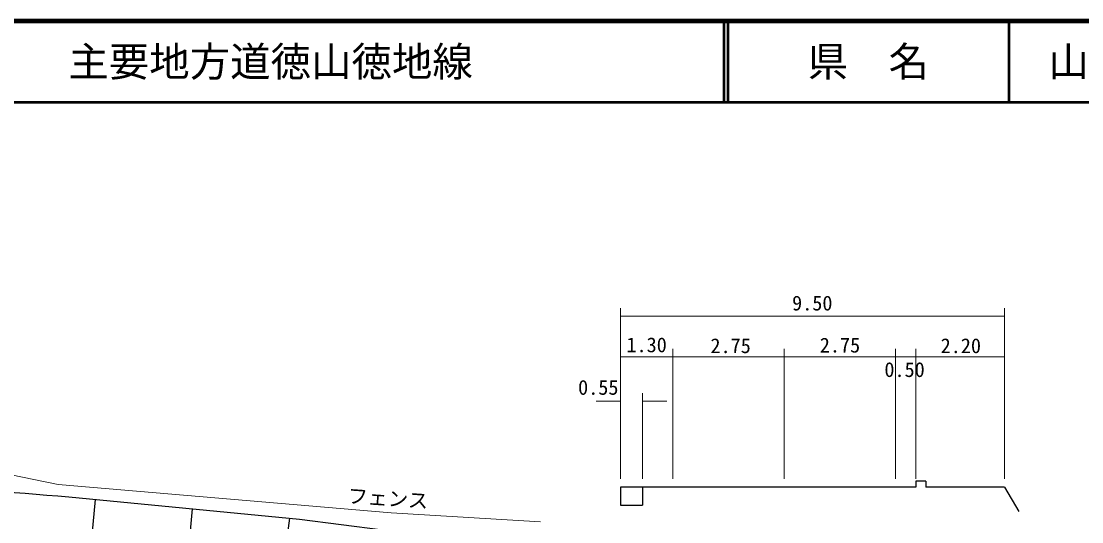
# Model space of a CAD drawing. Units: millimetres, scale not verified. Extents: x 40000 to 680000, y 20000 to 380000.
# Drawn here: x 210906 to 342011, y 318121 to 380000 of the extents above; entities that cross this region are included whole.
import ezdxf
from ezdxf.enums import TextEntityAlignment as Align

# ---------------------------------------------------------------- set-up
doc = ezdxf.new("R2010")
doc.units = ezdxf.units.MM
doc.header["$LTSCALE"] = 1000
for name, color, linetype, lineweight in [('M-BGD', 7, 'Continuous', 25), ('M-STR-HTXT', 7, 'Continuous', 13), ('M-TTL', 2, 'Continuous', 140), ('M-TTL-LINE', 7, 'Continuous', 50)]:
    doc.layers.add(name, color=color, linetype=linetype, lineweight=lineweight)
doc.layers.add('M-TTL-TXT', color=7, linetype='Continuous')
doc.styles.add('ＭＳ ゴシック', font='')
doc.styles.get('ＭＳ ゴシック').set_extended_font_data('MS Gothic')

msp = doc.modelspace()

# ---------------------------------------------------------------- linework, layer by layer
at = {"layer": 'M-BGD'}
for p, q in [((321477, 323162), (321477, 322412)), ((322727, 323162), (321477, 323162)), ((322727, 323162), (322727, 322412)), ((216775, 321215), (245292, 318439)), ((284977, 322412), (284977, 320183)), ((321477, 322412), (284977, 322412)), ((287727, 322412), (287727, 320183)), ((332477, 322412), (322727, 322412)), ((332477, 322412), (334211, 319410)), ((220050, 320862), (218521, 304922)), ((284977, 320183), (287727, 320183)), ((232051, 319710), (231271, 311575)), ((244052, 318559), (241977, 302017)), ((245292, 318439), (260768, 316465))]:
    msp.add_line(p, q, dxfattribs=at)
msp.add_arc((254307, 825710), 505889, 263.30758, 265.74533, dxfattribs=at)
at = {"layer": 'M-STR-HTXT'}
for p, q in [((284977, 323412), (284977, 344546)), ((284977, 343546), (332477, 343546)), ((332477, 323412), (332477, 344546)), ((284977, 323412), (284977, 339502)), ((284977, 338502), (291477, 338502)), ((291477, 323412), (291477, 339502)), ((291477, 338502), (305227, 338502)), ((305227, 323412), (305227, 339502)), ((305227, 338502), (318977, 338502)), ((318977, 323412), (318977, 339502)), ((318977, 338502), (321477, 338502)), ((321477, 323412), (321477, 339502)), ((321477, 338502), (332477, 338502)), ((332477, 323412), (332477, 339502)), ((284977, 333021), (281977, 333021)), ((284977, 323412), (284977, 334021)), ((287727, 323412), (287727, 334021)), ((287727, 333021), (290727, 333021)), ((177394, 330565), (215495, 322740)), ((215495, 322740), (256620, 319227)), ((256620, 319227), (275096, 318121))]:
    msp.add_line(p, q, dxfattribs=at)
at = {"layer": 'M-TTL'}
msp.add_line((680000, 380000), (40000, 380000), dxfattribs=at)
at = {"layer": 'M-TTL-LINE'}
for p, q in [((297750, 380000), (297750, 370000)), ((298250, 380000), (298250, 370000)), ((333000, 380000), (333000, 370000)), ((40000, 370000), (680000, 370000))]:
    msp.add_line(p, q, dxfattribs=at)

# ---------------------------------------------------------------- texts
at = {"layer": 'M-STR-HTXT', "style": 'ＭＳ ゴシック'}
for s, p in [('9.50', (308695, 343691)), ('0.55', (282242, 333270))]:
    msp.add_text(s, height=1833, dxfattribs=at).set_placement(p, align=Align.BOTTOM_CENTER)
for s, p in [('1.30', (288218, 339994)), ('2.75', (298602, 339885)), ('2.75', (312121, 339958)), ('2.20', (327060, 339885)), ('0.50', (320103, 336937))]:
    msp.add_text(s, height=1833, dxfattribs=at).set_placement(p, align=Align.MIDDLE_CENTER)
msp.add_text('フェンス', height=1833, rotation=356.105, dxfattribs=at).set_placement((251154, 319900), align=Align.BOTTOM_LEFT)
at = {"layer": 'M-TTL-TXT', "style": 'ＭＳ ゴシック'}
msp.add_text('主要地方道徳山徳地線', height=3666, dxfattribs=at).set_placement((216734, 375000), align=Align.MIDDLE_LEFT)
for s, p in [('県\u3000名', (315625, 375000)), ('山\u3000口\u3000県', (350375, 375000))]:
    msp.add_text(s, height=3666, dxfattribs=at).set_placement(p, align=Align.MIDDLE_CENTER)

doc.saveas('drawing.dxf')
